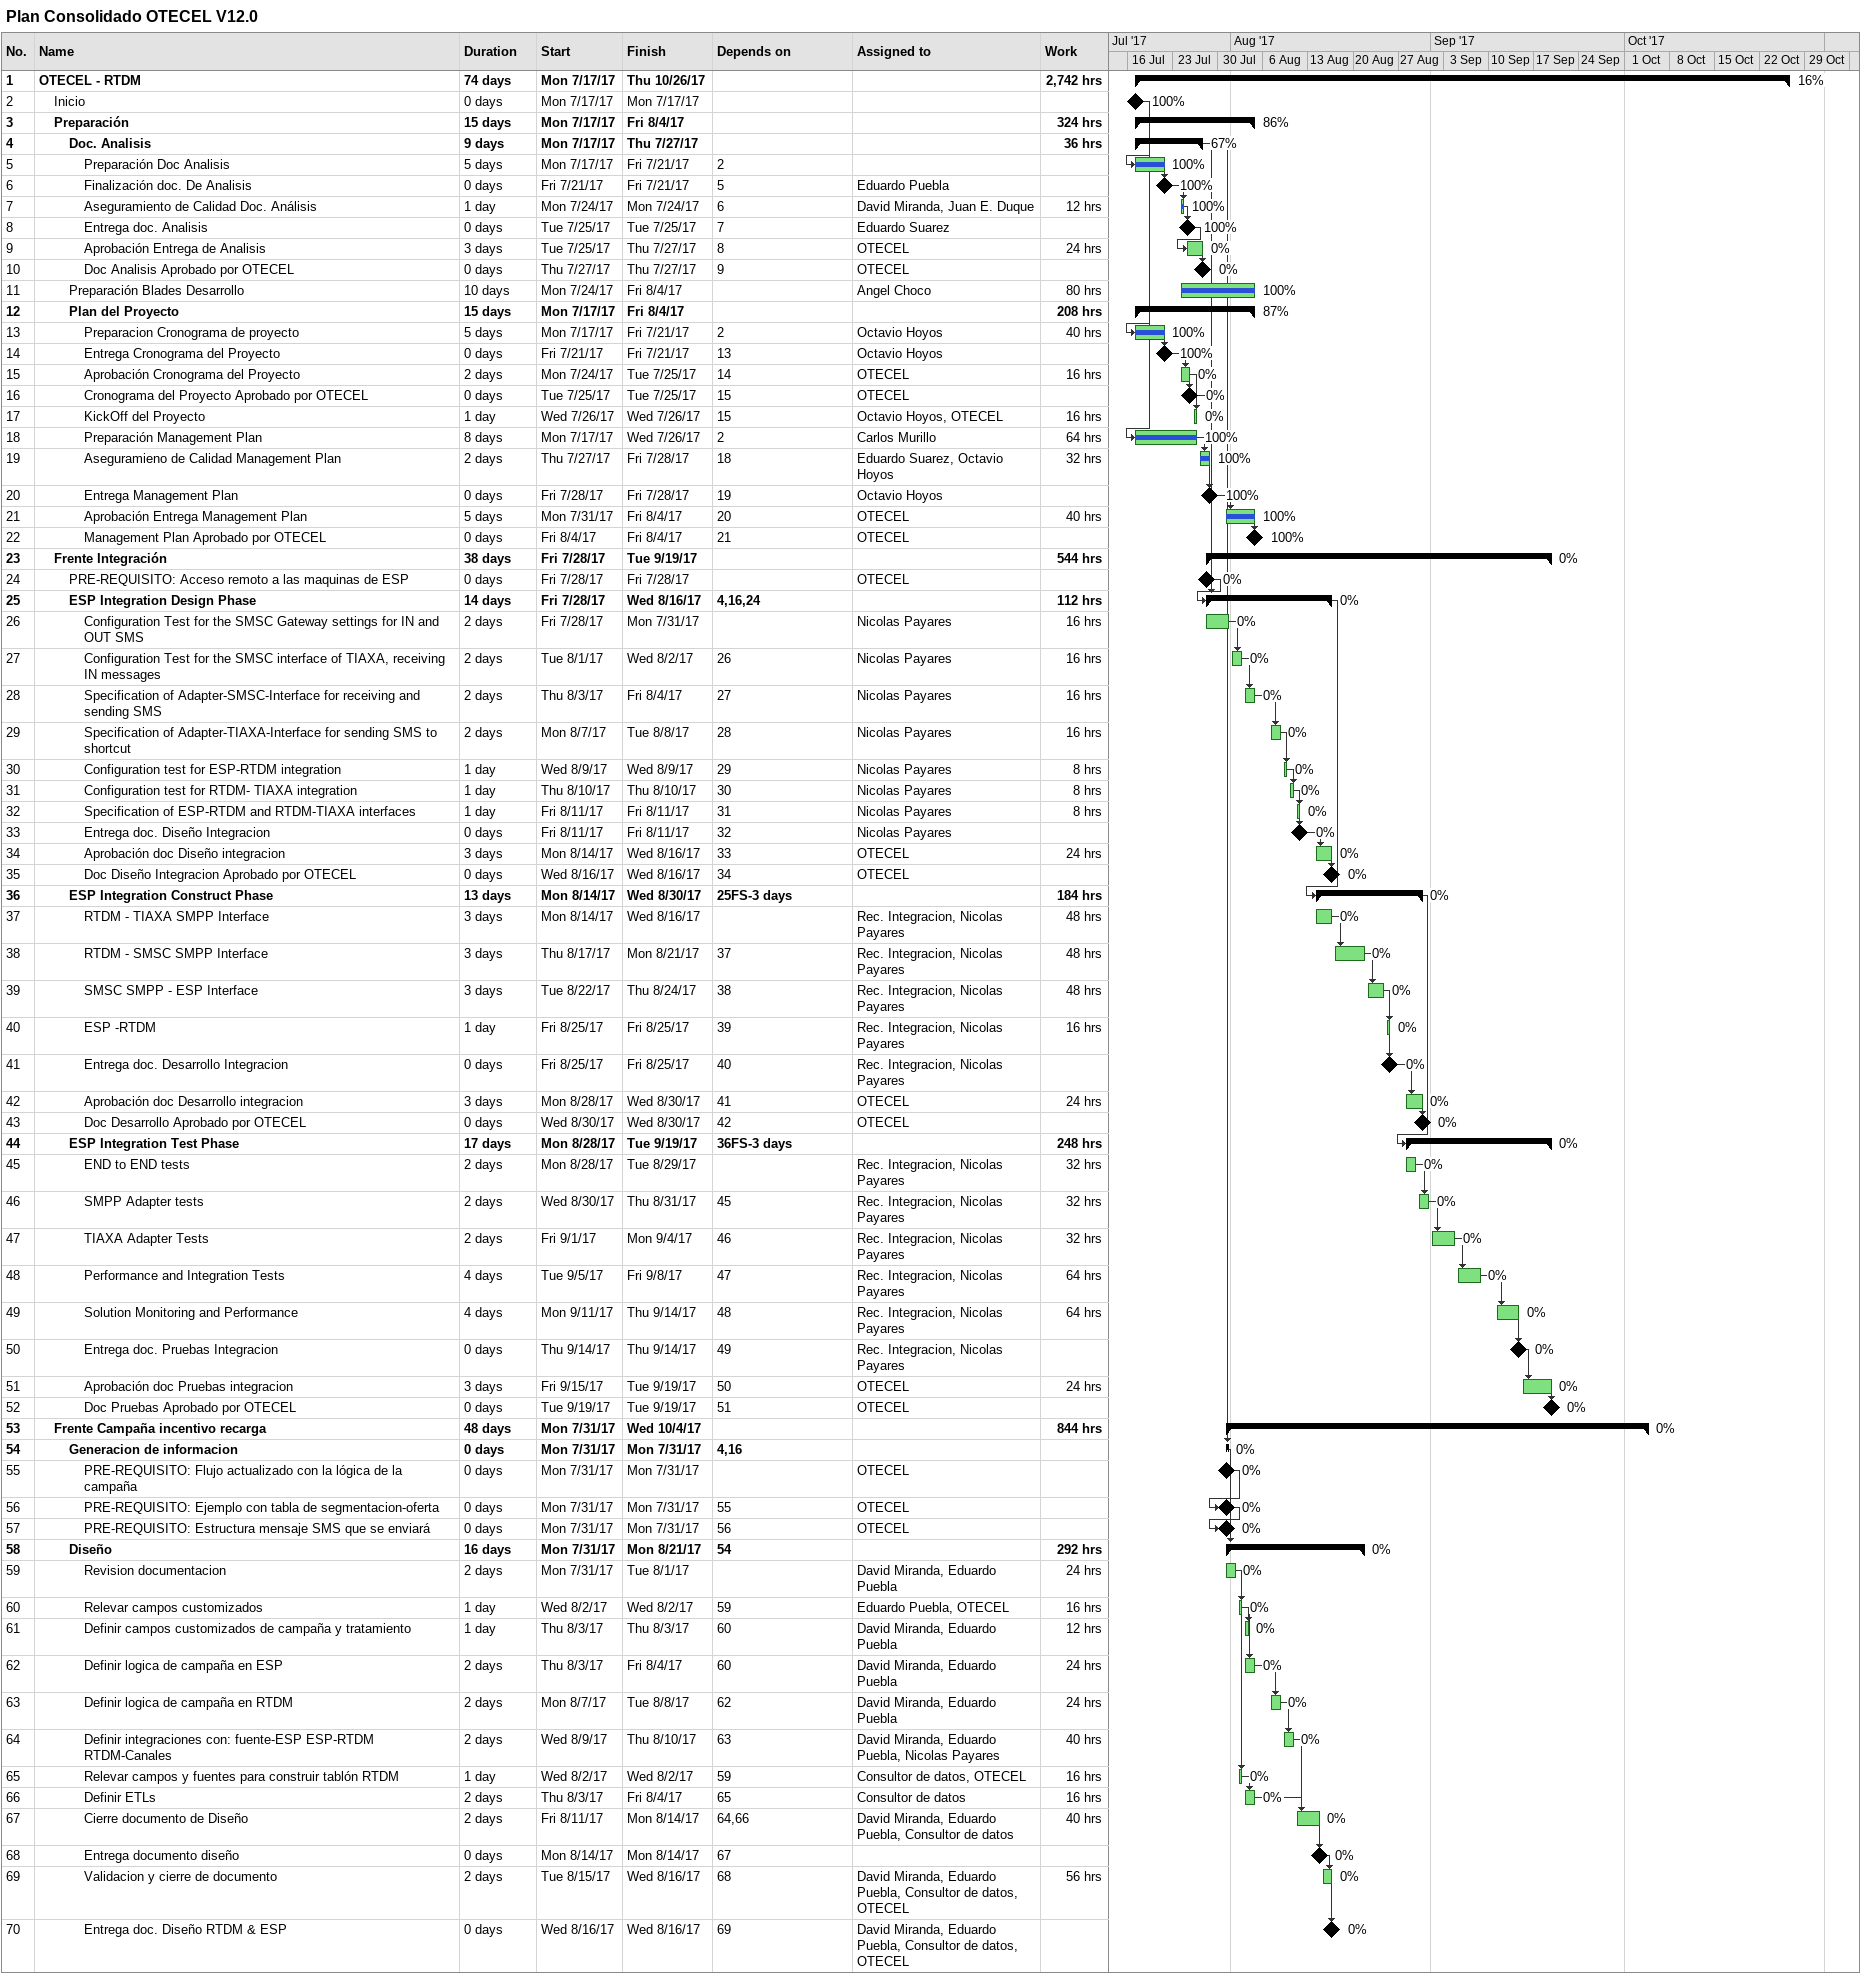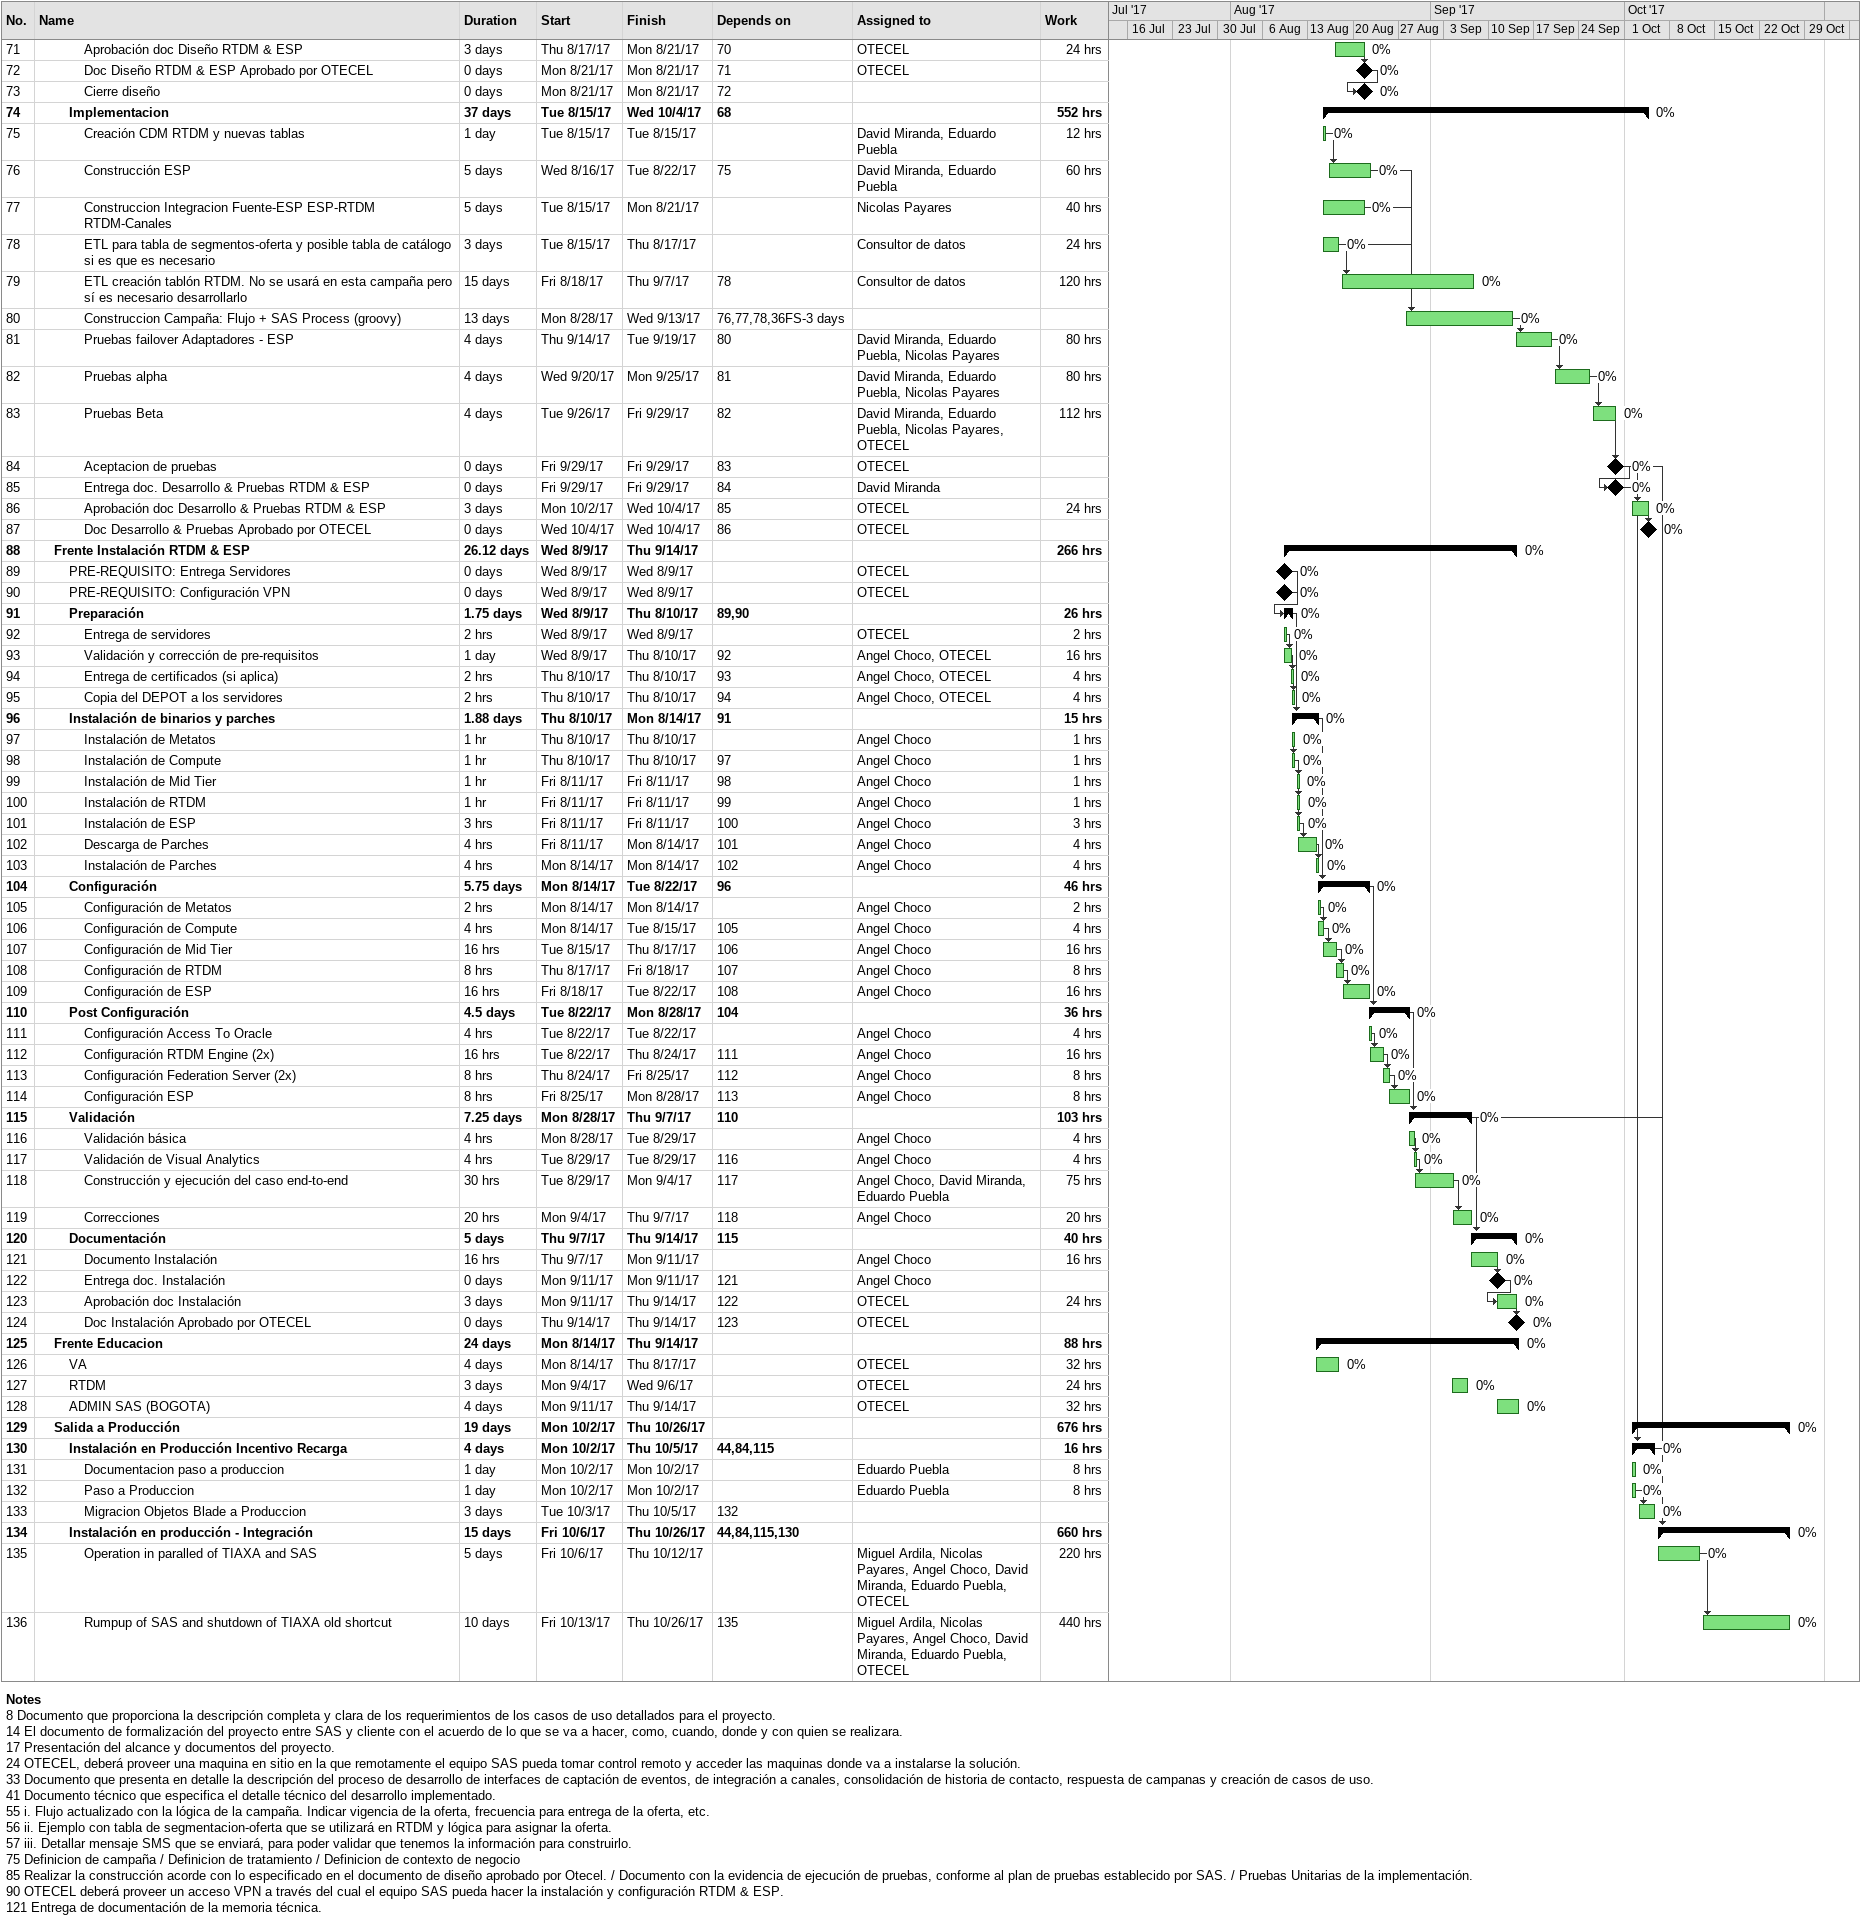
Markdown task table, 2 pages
Plan Consolidado OTECEL V12.0

| ID | Level | Task | Duration | Start | Finish | Predecessors | Resources | % complete | Work (h) |
|---|---|---|---|---|---|---|---|---|---|
| 1 | 1 | **OTECEL - RTDM** | 74d | 2017-07-17 | 2017-10-26 |  |  | 16 | 2742 |
| 2 | 2 | Inicio | 0d | 2017-07-17 | 2017-07-17 |  |  | 100 |  |
| 3 | 2 | **Preparación** | 15d | 2017-07-17 | 2017-08-04 |  |  | 86 | 324 |
| 4 | 3 | **Doc. Analisis** | 9d | 2017-07-17 | 2017-07-27 |  |  | 67 | 36 |
| 5 | 4 | Preparación Doc Analisis | 5d | 2017-07-17 | 2017-07-21 | 2 |  | 100 |  |
| 6 | 4 | Finalización doc. De Analisis | 0d | 2017-07-21 | 2017-07-21 | 5 | Eduardo Puebla | 100 |  |
| 7 | 4 | Aseguramiento de Calidad Doc. Análisis | 1d | 2017-07-24 | 2017-07-24 | 6 | David Miranda, Juan E. Duque | 100 | 12 |
| 8 | 4 | Entrega doc. Analisis | 0d | 2017-07-25 | 2017-07-25 | 7 | Eduardo Suarez | 100 |  |
| 9 | 4 | Aprobación Entrega de Analisis | 3d | 2017-07-25 | 2017-07-27 | 8 | OTECEL | 0 | 24 |
| 10 | 4 | Doc Analisis Aprobado por OTECEL | 0d | 2017-07-27 | 2017-07-27 | 9 | OTECEL | 0 |  |
| 11 | 3 | Preparación Blades Desarrollo | 10d | 2017-07-24 | 2017-08-04 |  | Angel Choco | 100 | 80 |
| 12 | 3 | **Plan del Proyecto** | 15d | 2017-07-17 | 2017-08-04 |  |  | 87 | 208 |
| 13 | 4 | Preparacion Cronograma de proyecto | 5d | 2017-07-17 | 2017-07-21 | 2 | Octavio Hoyos | 100 | 40 |
| 14 | 4 | Entrega Cronograma del Proyecto | 0d | 2017-07-21 | 2017-07-21 | 13 | Octavio Hoyos | 100 |  |
| 15 | 4 | Aprobación Cronograma del Proyecto | 2d | 2017-07-24 | 2017-07-25 | 14 | OTECEL | 0 | 16 |
| 16 | 4 | Cronograma del Proyecto Aprobado por OTECEL | 0d | 2017-07-25 | 2017-07-25 | 15 | OTECEL | 0 |  |
| 17 | 4 | KickOff del Proyecto | 1d | 2017-07-26 | 2017-07-26 | 15 | Octavio Hoyos, OTECEL | 0 | 16 |
| 18 | 4 | Preparación Management Plan | 8d | 2017-07-17 | 2017-07-26 | 2 | Carlos Murillo | 100 | 64 |
| 19 | 4 | Aseguramieno de Calidad Management Plan | 2d | 2017-07-27 | 2017-07-28 | 18 | Eduardo Suarez, Octavio Hoyos | 100 | 32 |
| 20 | 4 | Entrega Management Plan | 0d | 2017-07-28 | 2017-07-28 | 19 | Octavio Hoyos | 100 |  |
| 21 | 4 | Aprobación Entrega Management Plan | 5d | 2017-07-31 | 2017-08-04 | 20 | OTECEL | 100 | 40 |
| 22 | 4 | Management Plan Aprobado por OTECEL | 0d | 2017-08-04 | 2017-08-04 | 21 | OTECEL | 100 |  |
| 23 | 2 | **Frente Integración** | 38d | 2017-07-28 | 2017-09-19 |  |  | 0 | 544 |
| 24 | 3 | PRE-REQUISITO: Acceso remoto a las maquinas de ESP | 0d | 2017-07-28 | 2017-07-28 |  | OTECEL | 0 |  |
| 25 | 3 | **ESP Integration Design Phase** | 14d | 2017-07-28 | 2017-08-16 | 4, 16, 24 |  | 0 | 112 |
| 26 | 4 | Configuration Test for the SMSC Gateway settings for IN and OUT SMS | 2d | 2017-07-28 | 2017-07-31 |  | Nicolas Payares | 0 | 16 |
| 27 | 4 | Configuration Test for the SMSC interface of TIAXA, receiving IN messages | 2d | 2017-08-01 | 2017-08-02 | 26 | Nicolas Payares | 0 | 16 |
| 28 | 4 | Specification of Adapter-SMSC-Interface for receiving and sending SMS | 2d | 2017-08-03 | 2017-08-04 | 27 | Nicolas Payares | 0 | 16 |
| 29 | 4 | Specification of Adapter-TIAXA-Interface for sending SMS to shortcut | 2d | 2017-08-07 | 2017-08-08 | 28 | Nicolas Payares | 0 | 16 |
| 30 | 4 | Configuration test for ESP-RTDM integration | 1d | 2017-08-09 | 2017-08-09 | 29 | Nicolas Payares | 0 | 8 |
| 31 | 4 | Configuration test for RTDM- TIAXA integration | 1d | 2017-08-10 | 2017-08-10 | 30 | Nicolas Payares | 0 | 8 |
| 32 | 4 | Specification of ESP-RTDM and RTDM-TIAXA interfaces | 1d | 2017-08-11 | 2017-08-11 | 31 | Nicolas Payares | 0 | 8 |
| 33 | 4 | Entrega doc. Diseño Integracion | 0d | 2017-08-11 | 2017-08-11 | 32 | Nicolas Payares | 0 |  |
| 34 | 4 | Aprobación doc Diseño integracion | 3d | 2017-08-14 | 2017-08-16 | 33 | OTECEL | 0 | 24 |
| 35 | 4 | Doc Diseño Integracion Aprobado por OTECEL | 0d | 2017-08-16 | 2017-08-16 | 34 | OTECEL | 0 |  |
| 36 | 3 | **ESP Integration Construct Phase** | 13d | 2017-08-14 | 2017-08-30 | 25FS-3d |  | 0 | 184 |
| 37 | 4 | RTDM - TIAXA SMPP Interface | 3d | 2017-08-14 | 2017-08-16 |  | Rec. Integracion, Nicolas Payares | 0 | 48 |
| 38 | 4 | RTDM - SMSC SMPP Interface | 3d | 2017-08-17 | 2017-08-21 | 37 | Rec. Integracion, Nicolas Payares | 0 | 48 |
| 39 | 4 | SMSC SMPP - ESP Interface | 3d | 2017-08-22 | 2017-08-24 | 38 | Rec. Integracion, Nicolas Payares | 0 | 48 |
| 40 | 4 | ESP -RTDM | 1d | 2017-08-25 | 2017-08-25 | 39 | Rec. Integracion, Nicolas Payares | 0 | 16 |
| 41 | 4 | Entrega doc. Desarrollo Integracion | 0d | 2017-08-25 | 2017-08-25 | 40 | Rec. Integracion, Nicolas Payares | 0 |  |
| 42 | 4 | Aprobación doc Desarrollo integracion | 3d | 2017-08-28 | 2017-08-30 | 41 | OTECEL | 0 | 24 |
| 43 | 4 | Doc Desarrollo Aprobado por OTECEL | 0d | 2017-08-30 | 2017-08-30 | 42 | OTECEL | 0 |  |
| 44 | 3 | **ESP Integration Test Phase** | 17d | 2017-08-28 | 2017-09-19 | 36FS-3d |  | 0 | 248 |
| 45 | 4 | END to END tests | 2d | 2017-08-28 | 2017-08-29 |  | Rec. Integracion, Nicolas Payares | 0 | 32 |
| 46 | 4 | SMPP Adapter tests | 2d | 2017-08-30 | 2017-08-31 | 45 | Rec. Integracion, Nicolas Payares | 0 | 32 |
| 47 | 4 | TIAXA Adapter Tests | 2d | 2017-09-01 | 2017-09-04 | 46 | Rec. Integracion, Nicolas Payares | 0 | 32 |
| 48 | 4 | Performance and Integration Tests | 4d | 2017-09-05 | 2017-09-08 | 47 | Rec. Integracion, Nicolas Payares | 0 | 64 |
| 49 | 4 | Solution Monitoring and Performance | 4d | 2017-09-11 | 2017-09-14 | 48 | Rec. Integracion, Nicolas Payares | 0 | 64 |
| 50 | 4 | Entrega doc. Pruebas Integracion | 0d | 2017-09-14 | 2017-09-14 | 49 | Rec. Integracion, Nicolas Payares | 0 |  |
| 51 | 4 | Aprobación doc Pruebas integracion | 3d | 2017-09-15 | 2017-09-19 | 50 | OTECEL | 0 | 24 |
| 52 | 4 | Doc Pruebas Aprobado por OTECEL | 0d | 2017-09-19 | 2017-09-19 | 51 | OTECEL | 0 |  |
| 53 | 2 | **Frente Campaña incentivo recarga** | 48d | 2017-07-31 | 2017-10-04 |  |  | 0 | 844 |
| 54 | 3 | **Generacion de informacion** | 0d | 2017-07-31 | 2017-07-31 | 4, 16 |  | 0 |  |
| 55 | 4 | PRE-REQUISITO: Flujo actualizado con la lógica de la campaña | 0d | 2017-07-31 | 2017-07-31 |  | OTECEL | 0 |  |
| 56 | 4 | PRE-REQUISITO: Ejemplo con tabla de segmentacion-oferta | 0d | 2017-07-31 | 2017-07-31 | 55 | OTECEL | 0 |  |
| 57 | 4 | PRE-REQUISITO: Estructura mensaje SMS que se enviará | 0d | 2017-07-31 | 2017-07-31 | 56 | OTECEL | 0 |  |
| 58 | 3 | **Diseño** | 16d | 2017-07-31 | 2017-08-21 | 54 |  | 0 | 292 |
| 59 | 4 | Revision documentacion | 2d | 2017-07-31 | 2017-08-01 |  | David Miranda, Eduardo Puebla | 0 | 24 |
| 60 | 4 | Relevar campos customizados | 1d | 2017-08-02 | 2017-08-02 | 59 | Eduardo Puebla, OTECEL | 0 | 16 |
| 61 | 4 | Definir campos customizados de campaña y tratamiento | 1d | 2017-08-03 | 2017-08-03 | 60 | David Miranda, Eduardo Puebla | 0 | 12 |
| 62 | 4 | Definir logica de campaña en ESP | 2d | 2017-08-03 | 2017-08-04 | 60 | David Miranda, Eduardo Puebla | 0 | 24 |
| 63 | 4 | Definir logica de campaña en RTDM | 2d | 2017-08-07 | 2017-08-08 | 62 | David Miranda, Eduardo Puebla | 0 | 24 |
| 64 | 4 | Definir integraciones con: fuente-ESP ESP-RTDM RTDM-Canales | 2d | 2017-08-09 | 2017-08-10 | 63 | David Miranda, Eduardo Puebla, Nicolas Payares | 0 | 40 |
| 65 | 4 | Relevar campos y fuentes para construir tablón RTDM | 1d | 2017-08-02 | 2017-08-02 | 59 | Consultor de datos, OTECEL | 0 | 16 |
| 66 | 4 | Definir ETLs | 2d | 2017-08-03 | 2017-08-04 | 65 | Consultor de datos | 0 | 16 |
| 67 | 4 | Cierre documento de Diseño | 2d | 2017-08-11 | 2017-08-14 | 64, 66 | David Miranda, Eduardo Puebla, Consultor de datos | 0 | 40 |
| 68 | 4 | Entrega documento diseño | 0d | 2017-08-14 | 2017-08-14 | 67 |  | 0 |  |
| 69 | 4 | Validacion y cierre de documento | 2d | 2017-08-15 | 2017-08-16 | 68 | David Miranda, Eduardo Puebla, Consultor de datos, OTECEL | 0 | 56 |
| 70 | 4 | Entrega doc. Diseño RTDM & ESP | 0d | 2017-08-16 | 2017-08-16 | 69 | David Miranda, Eduardo Puebla, Consultor de datos, OTECEL | 0 |  |
| 71 | 4 | Aprobación doc Diseño RTDM & ESP | 3d | 2017-08-17 | 2017-08-21 | 70 | OTECEL | 0 | 24 |
| 72 | 4 | Doc Diseño RTDM & ESP Aprobado por OTECEL | 0d | 2017-08-21 | 2017-08-21 | 71 | OTECEL | 0 |  |
| 73 | 4 | Cierre diseño | 0d | 2017-08-21 | 2017-08-21 | 72 |  | 0 |  |
| 74 | 3 | **Implementacion** | 37d | 2017-08-15 | 2017-10-04 | 68 |  | 0 | 552 |
| 75 | 4 | Creación CDM RTDM y nuevas tablas | 1d | 2017-08-15 | 2017-08-15 |  | David Miranda, Eduardo Puebla | 0 | 12 |
| 76 | 4 | Construcción ESP | 5d | 2017-08-16 | 2017-08-22 | 75 | David Miranda, Eduardo Puebla | 0 | 60 |
| 77 | 4 | Construccion Integracion Fuente-ESP ESP-RTDM RTDM-Canales | 5d | 2017-08-15 | 2017-08-21 |  | Nicolas Payares | 0 | 40 |
| 78 | 4 | ETL para tabla de segmentos-oferta y posible tabla de catálogo si es que es necesario | 3d | 2017-08-15 | 2017-08-17 |  | Consultor de datos | 0 | 24 |
| 79 | 4 | ETL creación tablón RTDM. No se usará en esta campaña pero sí es necesario desarrollarlo | 15d | 2017-08-18 | 2017-09-07 | 78 | Consultor de datos | 0 | 120 |
| 80 | 4 | Construccion Campaña: Flujo + SAS Process (groovy) | 13d | 2017-08-28 | 2017-09-13 | 76, 77, 78, 36FS-3d |  | 0 |  |
| 81 | 4 | Pruebas failover Adaptadores - ESP | 4d | 2017-09-14 | 2017-09-19 | 80 | David Miranda, Eduardo Puebla, Nicolas Payares | 0 | 80 |
| 82 | 4 | Pruebas alpha | 4d | 2017-09-20 | 2017-09-25 | 81 | David Miranda, Eduardo Puebla, Nicolas Payares | 0 | 80 |
| 83 | 4 | Pruebas Beta | 4d | 2017-09-26 | 2017-09-29 | 82 | David Miranda, Eduardo Puebla, Nicolas Payares, OTECEL | 0 | 112 |
| 84 | 4 | Aceptacion de pruebas | 0d | 2017-09-29 | 2017-09-29 | 83 | OTECEL | 0 |  |
| 85 | 4 | Entrega doc. Desarrollo & Pruebas RTDM & ESP | 0d | 2017-09-29 | 2017-09-29 | 84 | David Miranda | 0 |  |
| 86 | 4 | Aprobación doc Desarrollo & Pruebas RTDM & ESP | 3d | 2017-10-02 | 2017-10-04 | 85 | OTECEL | 0 | 24 |
| 87 | 4 | Doc Desarrollo & Pruebas Aprobado por OTECEL | 0d | 2017-10-04 | 2017-10-04 | 86 | OTECEL | 0 |  |
| 88 | 2 | **Frente Instalación RTDM & ESP** | 26.12d | 2017-08-09 | 2017-09-14 |  |  | 0 | 266 |
| 89 | 3 | PRE-REQUISITO: Entrega Servidores | 0d | 2017-08-09 | 2017-08-09 |  | OTECEL | 0 |  |
| 90 | 3 | PRE-REQUISITO: Configuración VPN | 0d | 2017-08-09 | 2017-08-09 |  | OTECEL | 0 |  |
| 91 | 3 | **Preparación** | 1.75d | 2017-08-09 | 2017-08-10 | 89, 90 |  | 0 | 26 |
| 92 | 4 | Entrega de servidores | 2h | 2017-08-09 | 2017-08-09 |  | OTECEL | 0 | 2 |
| 93 | 4 | Validación y corrección de pre-requisitos | 1d | 2017-08-09 | 2017-08-10 | 92 | Angel Choco, OTECEL | 0 | 16 |
| 94 | 4 | Entrega de certificados (si aplica) | 2h | 2017-08-10 | 2017-08-10 | 93 | Angel Choco, OTECEL | 0 | 4 |
| 95 | 4 | Copia del DEPOT a los servidores | 2h | 2017-08-10 | 2017-08-10 | 94 | Angel Choco, OTECEL | 0 | 4 |
| 96 | 3 | **Instalación de binarios y parches** | 1.88d | 2017-08-10 | 2017-08-14 | 91 |  | 0 | 15 |
| 97 | 4 | Instalación de Metatos | 1h | 2017-08-10 | 2017-08-10 |  | Angel Choco | 0 | 1 |
| 98 | 4 | Instalación de Compute | 1h | 2017-08-10 | 2017-08-10 | 97 | Angel Choco | 0 | 1 |
| 99 | 4 | Instalación de Mid Tier | 1h | 2017-08-11 | 2017-08-11 | 98 | Angel Choco | 0 | 1 |
| 100 | 4 | Instalación de RTDM | 1h | 2017-08-11 | 2017-08-11 | 99 | Angel Choco | 0 | 1 |
| 101 | 4 | Instalación de ESP | 3h | 2017-08-11 | 2017-08-11 | 100 | Angel Choco | 0 | 3 |
| 102 | 4 | Descarga de Parches | 4h | 2017-08-11 | 2017-08-14 | 101 | Angel Choco | 0 | 4 |
| 103 | 4 | Instalación de Parches | 4h | 2017-08-14 | 2017-08-14 | 102 | Angel Choco | 0 | 4 |
| 104 | 3 | **Configuración** | 5.75d | 2017-08-14 | 2017-08-22 | 96 |  | 0 | 46 |
| 105 | 4 | Configuración de Metatos | 2h | 2017-08-14 | 2017-08-14 |  | Angel Choco | 0 | 2 |
| 106 | 4 | Configuración de Compute | 4h | 2017-08-14 | 2017-08-15 | 105 | Angel Choco | 0 | 4 |
| 107 | 4 | Configuración de Mid Tier | 16h | 2017-08-15 | 2017-08-17 | 106 | Angel Choco | 0 | 16 |
| 108 | 4 | Configuración de RTDM | 8h | 2017-08-17 | 2017-08-18 | 107 | Angel Choco | 0 | 8 |
| 109 | 4 | Configuración de ESP | 16h | 2017-08-18 | 2017-08-22 | 108 | Angel Choco | 0 | 16 |
| 110 | 3 | **Post Configuración** | 4.5d | 2017-08-22 | 2017-08-28 | 104 |  | 0 | 36 |
| 111 | 4 | Configuración Access To Oracle | 4h | 2017-08-22 | 2017-08-22 |  | Angel Choco | 0 | 4 |
| 112 | 4 | Configuración RTDM Engine (2x) | 16h | 2017-08-22 | 2017-08-24 | 111 | Angel Choco | 0 | 16 |
| 113 | 4 | Configuración Federation Server (2x) | 8h | 2017-08-24 | 2017-08-25 | 112 | Angel Choco | 0 | 8 |
| 114 | 4 | Configuración ESP | 8h | 2017-08-25 | 2017-08-28 | 113 | Angel Choco | 0 | 8 |
| 115 | 3 | **Validación** | 7.25d | 2017-08-28 | 2017-09-07 | 110 |  | 0 | 103 |
| 116 | 4 | Validación básica | 4h | 2017-08-28 | 2017-08-29 |  | Angel Choco | 0 | 4 |
| 117 | 4 | Validación de Visual Analytics | 4h | 2017-08-29 | 2017-08-29 | 116 | Angel Choco | 0 | 4 |
| 118 | 4 | Construcción y ejecución del caso end-to-end | 30h | 2017-08-29 | 2017-09-04 | 117 | Angel Choco, David Miranda, Eduardo Puebla | 0 | 75 |
| 119 | 4 | Correcciones | 20h | 2017-09-04 | 2017-09-07 | 118 | Angel Choco | 0 | 20 |
| 120 | 3 | **Documentación** | 5d | 2017-09-07 | 2017-09-14 | 115 |  | 0 | 40 |
| 121 | 4 | Documento Instalación | 16h | 2017-09-07 | 2017-09-11 |  | Angel Choco | 0 | 16 |
| 122 | 4 | Entrega doc. Instalación | 0d | 2017-09-11 | 2017-09-11 | 121 | Angel Choco | 0 |  |
| 123 | 4 | Aprobación doc Instalación | 3d | 2017-09-11 | 2017-09-14 | 122 | OTECEL | 0 | 24 |
| 124 | 4 | Doc Instalación Aprobado por OTECEL | 0d | 2017-09-14 | 2017-09-14 | 123 | OTECEL | 0 |  |
| 125 | 2 | **Frente Educacion** | 24d | 2017-08-14 | 2017-09-14 |  |  | 0 | 88 |
| 126 | 3 | VA | 4d | 2017-08-14 | 2017-08-17 |  | OTECEL | 0 | 32 |
| 127 | 3 | RTDM | 3d | 2017-09-04 | 2017-09-06 |  | OTECEL | 0 | 24 |
| 128 | 3 | ADMIN SAS (BOGOTA) | 4d | 2017-09-11 | 2017-09-14 |  | OTECEL | 0 | 32 |
| 129 | 2 | **Salida a Producción** | 19d | 2017-10-02 | 2017-10-26 |  |  | 0 | 676 |
| 130 | 3 | **Instalación en Producción Incentivo Recarga** | 4d | 2017-10-02 | 2017-10-05 | 44, 84, 115 |  | 0 | 16 |
| 131 | 4 | Documentacion paso a produccion | 1d | 2017-10-02 | 2017-10-02 |  | Eduardo Puebla | 0 | 8 |
| 132 | 4 | Paso a Produccion | 1d | 2017-10-02 | 2017-10-02 |  | Eduardo Puebla | 0 | 8 |
| 133 | 4 | Migracion Objetos Blade a Produccion | 3d | 2017-10-03 | 2017-10-05 | 132 |  | 0 |  |
| 134 | 3 | **Instalación en producción - Integración** | 15d | 2017-10-06 | 2017-10-26 | 44, 84, 115, 130 |  | 0 | 660 |
| 135 | 4 | Operation in paralled of TIAXA and SAS | 5d | 2017-10-06 | 2017-10-12 |  | Miguel Ardila, Nicolas Payares, Angel Choco, David Miranda, Eduardo Puebla, OTECEL | 0 | 220 |
| 136 | 4 | Rumpup of SAS and shutdown of TIAXA old shortcut | 10d | 2017-10-13 | 2017-10-26 | 135 | Miguel Ardila, Nicolas Payares, Angel Choco, David Miranda, Eduardo Puebla, OTECEL | 0 | 440 |

Notes
- 8: Documento que proporciona la descripción completa y clara de los requerimientos de los casos de uso detallados para el proyecto.
- 14: El documento de formalización del proyecto entre SAS y cliente con el acuerdo de lo que se va a hacer, como, cuando, donde y con quien se realizara.
- 17: Presentación del alcance y documentos del proyecto.
- 24: OTECEL, deberá proveer una maquina en sitio en la que remotamente el equipo SAS pueda tomar control remoto y acceder las maquinas donde va a instalarse la solución.
- 33: Documento que presenta en detalle la descripción del proceso de desarrollo de interfaces de captación de eventos, de integración a canales, consolidación de historia de contacto, respuesta de campanas y creación de casos de uso.
- 41: Documento técnico que especifica el detalle técnico del desarrollo implementado.
- 55: i. Flujo actualizado con la lógica de la campaña. Indicar vigencia de la oferta, frecuencia para entrega de la oferta, etc.
- 56: ii. Ejemplo con tabla de segmentacion-oferta que se utilizará en RTDM y lógica para asignar la oferta.
- 57: iii. Detallar mensaje SMS que se enviará, para poder validar que tenemos la información para construirlo.
- 75: Definicion de campaña / Definicion de tratamiento / Definicion de contexto de negocio
- 85: Realizar la construcción acorde con lo especificado en el documento de diseño aprobado por Otecel. / Documento con la evidencia de ejecución de pruebas, conforme al plan de pruebas establecido por SAS. / Pruebas Unitarias de la implementación.
- 90: OTECEL deberá proveer un acceso VPN a través del cual el equipo SAS pueda hacer la instalación y configuración RTDM & ESP.
- 121: Entrega de documentación de la memoria técnica.
